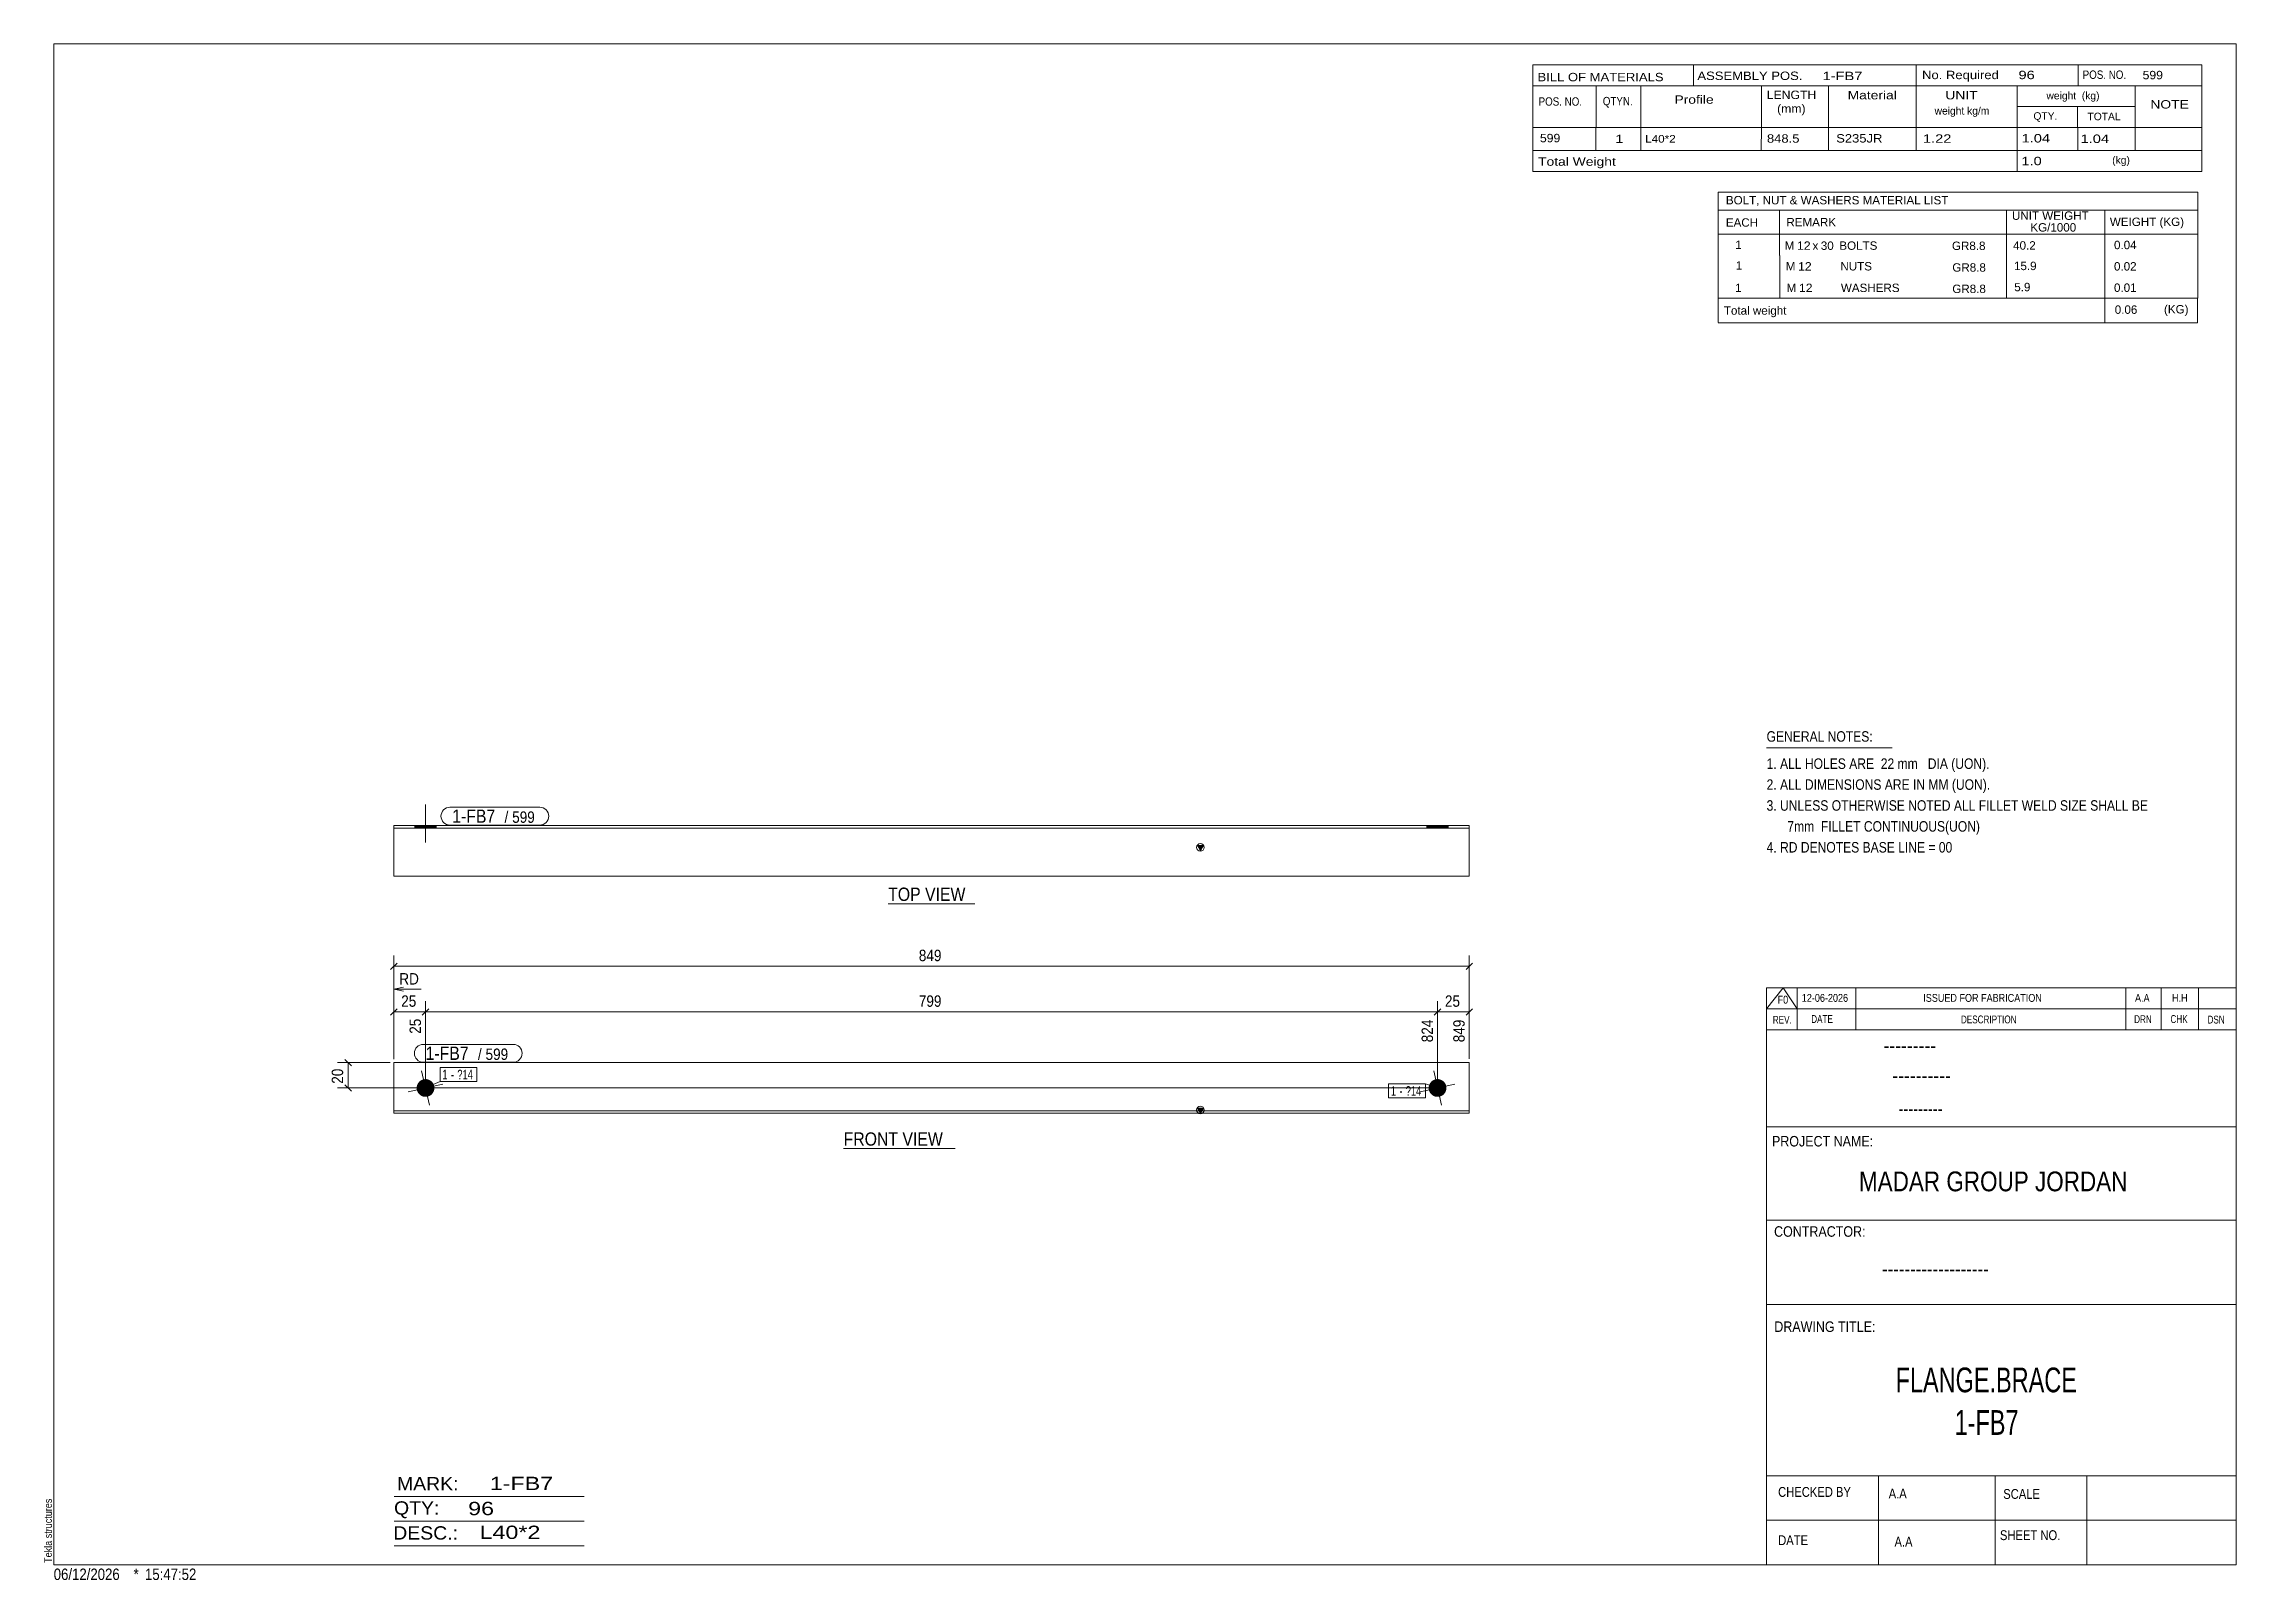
# Model space of a CAD drawing. Header units: millimetres. Extents: x 2 to 579, y 1 to 405.
import ezdxf

# ---------------------------------------------------------------- set-up
doc = ezdxf.new("R2010")
doc.units = ezdxf.units.MM
doc.linetypes.add('XKITLINE00', pattern=[0])
for name, color, linetype, lineweight in [('Bolt', 3, 'Continuous', 0), ('BoltMark', 7, 'Continuous', 0), ('Dimensions', 7, 'Continuous', 0), ('DrawingSheet', 5, 'Continuous', 0), ('OtherObjectType', 7, 'Continuous', 0), ('Part', 2, 'Continuous', 0), ('PartMark', 7, 'Continuous', 0)]:
    doc.layers.add(name, color=color, linetype=linetype, lineweight=lineweight)
doc.styles.add('@ARIAL_UNICODE_MS_BOLD', font='ARIAL.TTF')
doc.styles.add('ARIAL', font='ARIAL.TTF')
doc.styles.add('ARIAL_NARROW', font='ARIALN.TTF')
doc.styles.add('COMIC_SANS_MS_BOLD', font='COMICBD.TTF')
doc.styles.add('SWIS721_EX_BT', font='ARIAL.TTF')
doc.styles.add('SWISSE', font='ARIAL.TTF')

# ---------------------------------------------------------------- blocks, each defined once
blk = doc.blocks.new('*A1')
at = {"layer": 'Bolt'}
blk.add_hatch(color=3, dxfattribs=at).paths.add_polyline_path([(102.33, 132.69), (102.39, 132.7), (102.44, 132.71), (102.5, 132.71), (102.56, 132.72), (102.61, 132.73), (102.67, 132.73), (102.73, 132.73), (102.78, 132.73), (102.84, 132.73), (102.9, 132.73), (102.96, 132.73), (103.01, 132.72), (103.07, 132.71), (103.13, 132.71), (103.18, 132.7), (103.24, 132.69), (103.3, 132.68), (103.35, 132.66), (103.41, 132.65), (103.46, 132.63), (103.52, 132.61), (103.57, 132.6), (103.62, 132.58), (103.68, 132.55), (103.73, 132.53), (103.78, 132.51), (103.83, 132.48), (103.88, 132.46), (103.93, 132.43), (103.98, 132.4), (104.03, 132.37), (104.08, 132.34), (104.13, 132.31), (104.17, 132.27), (104.22, 132.24), (104.26, 132.2), (104.31, 132.16), (104.35, 132.13), (104.39, 132.09), (104.43, 132.05), (104.47, 132.01), (104.51, 131.96), (104.55, 131.92), (104.59, 131.88), (104.62, 131.83), (104.66, 131.79), (104.69, 131.74), (104.72, 131.69), (104.76, 131.65), (104.79, 131.6), (104.81, 131.55), (104.84, 131.5), (104.87, 131.45), (104.89, 131.4), (104.92, 131.34), (104.94, 131.29), (104.96, 131.24), (104.98, 131.18), (105, 131.13), (105.02, 131.07), (105.03, 131.02), (105.05, 130.96), (105.06, 130.91), (105.07, 130.85), (105.08, 130.8), (105.09, 130.74), (105.1, 130.68), (105.11, 130.63), (105.11, 130.57), (105.11, 130.51), (105.12, 130.45), (105.12, 130.4), (105.12, 130.34), (105.11, 130.28), (105.11, 130.23), (105.11, 130.17), (105.1, 130.11), (105.09, 130.06), (105.08, 130), (105.07, 129.94), (105.06, 129.89), (105.05, 129.83), (105.03, 129.78), (105.02, 129.72), (105, 129.67), (104.98, 129.61), (104.96, 129.56), (104.94, 129.5), (104.92, 129.45), (104.89, 129.4), (104.87, 129.35), (104.84, 129.3), (104.81, 129.25), (104.78, 129.2), (104.75, 129.15), (104.72, 129.1), (104.69, 129.05), (104.66, 129.01), (104.62, 128.96), (104.59, 128.92), (104.55, 128.87), (104.51, 128.83), (104.47, 128.79), (104.43, 128.75), (104.39, 128.71), (104.35, 128.67), (104.31, 128.63), (104.26, 128.59), (104.22, 128.56), (104.17, 128.52), (104.13, 128.49), (104.08, 128.46), (104.03, 128.43), (103.98, 128.4), (103.93, 128.37), (103.88, 128.34), (103.83, 128.31), (103.78, 128.29), (103.73, 128.27), (103.68, 128.24), (103.62, 128.22), (103.57, 128.2), (103.51, 128.18), (103.46, 128.17), (103.4, 128.15), (103.35, 128.14), (103.29, 128.12), (103.24, 128.11), (103.18, 128.1), (103.12, 128.09), (103.07, 128.08), (103.01, 128.08), (102.95, 128.07), (102.9, 128.07), (102.84, 128.07), (102.78, 128.07), (102.72, 128.07), (102.67, 128.07), (102.61, 128.07), (102.55, 128.08), (102.5, 128.08), (102.44, 128.09), (102.38, 128.1), (102.33, 128.11), (102.27, 128.12), (102.22, 128.14), (102.16, 128.15), (102.1, 128.17), (102.05, 128.18), (102, 128.2), (101.94, 128.22), (101.89, 128.24), (101.84, 128.27), (101.78, 128.29), (101.73, 128.32), (101.68, 128.34), (101.63, 128.37), (101.58, 128.4), (101.53, 128.43), (101.49, 128.46), (101.44, 128.49), (101.39, 128.53), (101.35, 128.56), (101.3, 128.6), (101.26, 128.63), (101.22, 128.67), (101.17, 128.71), (101.13, 128.75), (101.09, 128.79), (101.05, 128.83), (101.02, 128.88), (100.98, 128.92), (100.94, 128.96), (100.91, 129.01), (100.87, 129.06), (100.84, 129.1), (100.81, 129.15), (100.78, 129.2), (100.75, 129.25), (100.72, 129.3), (100.7, 129.35), (100.67, 129.4), (100.65, 129.45), (100.63, 129.51), (100.61, 129.56), (100.59, 129.61), (100.57, 129.67), (100.55, 129.72), (100.53, 129.78), (100.52, 129.83), (100.51, 129.89), (100.49, 129.94), (100.48, 130), (100.48, 130.06), (100.47, 130.11), (100.46, 130.17), (100.46, 130.23), (100.45, 130.29), (100.45, 130.34), (100.45, 130.4), (100.45, 130.46), (100.45, 130.51), (100.46, 130.57), (100.46, 130.63), (100.47, 130.69), (100.48, 130.74), (100.48, 130.8), (100.5, 130.86), (100.51, 130.91), (100.52, 130.97), (100.53, 131.02), (100.55, 131.08), (100.57, 131.13), (100.59, 131.19), (100.61, 131.24), (100.63, 131.29), (100.65, 131.35), (100.67, 131.4), (100.7, 131.45), (100.73, 131.5), (100.75, 131.55), (100.78, 131.6), (100.81, 131.65), (100.84, 131.7), (100.88, 131.74), (100.91, 131.79), (100.94, 131.84), (100.98, 131.88), (101.02, 131.92), (101.06, 131.97), (101.09, 132.01), (101.13, 132.05), (101.18, 132.09), (101.22, 132.13), (101.26, 132.17), (101.3, 132.2), (101.35, 132.24), (101.39, 132.27), (101.44, 132.31), (101.49, 132.34), (101.54, 132.37), (101.58, 132.4), (101.63, 132.43), (101.68, 132.46), (101.74, 132.48), (101.79, 132.51), (101.84, 132.53), (101.89, 132.56), (101.94, 132.58), (102, 132.6), (102.05, 132.61), (102.11, 132.63), (102.16, 132.65), (102.22, 132.66), (102.27, 132.68)], flags=17)
at = {"layer": 'Bolt', "color": 3, "linetype": 'XKITLINE00', "lineweight": 0}
for p, q in [((103.8, 125.85), (101.76, 134.95)), ((98.23, 129.38), (107.34, 131.42))]:
    blk.add_line(p, q, dxfattribs=at)
blk = doc.blocks.new('*A2')
at = {"layer": 'Bolt'}
blk.add_hatch(color=3, dxfattribs=at).paths.add_polyline_path([(368.5, 132.69), (368.56, 132.7), (368.61, 132.71), (368.67, 132.71), (368.73, 132.72), (368.79, 132.73), (368.84, 132.73), (368.9, 132.73), (368.96, 132.73), (369.01, 132.73), (369.07, 132.73), (369.13, 132.73), (369.19, 132.72), (369.24, 132.71), (369.3, 132.71), (369.36, 132.7), (369.41, 132.69), (369.47, 132.68), (369.52, 132.66), (369.58, 132.65), (369.63, 132.63), (369.69, 132.61), (369.74, 132.6), (369.8, 132.58), (369.85, 132.55), (369.9, 132.53), (369.95, 132.51), (370.01, 132.48), (370.06, 132.46), (370.11, 132.43), (370.16, 132.4), (370.21, 132.37), (370.25, 132.34), (370.3, 132.31), (370.35, 132.27), (370.39, 132.24), (370.44, 132.2), (370.48, 132.16), (370.52, 132.13), (370.57, 132.09), (370.61, 132.05), (370.65, 132.01), (370.69, 131.96), (370.72, 131.92), (370.76, 131.88), (370.8, 131.83), (370.83, 131.79), (370.86, 131.74), (370.9, 131.69), (370.93, 131.65), (370.96, 131.6), (370.99, 131.55), (371.01, 131.5), (371.04, 131.45), (371.07, 131.4), (371.09, 131.34), (371.11, 131.29), (371.13, 131.24), (371.15, 131.18), (371.17, 131.13), (371.19, 131.07), (371.21, 131.02), (371.22, 130.96), (371.23, 130.91), (371.24, 130.85), (371.26, 130.8), (371.26, 130.74), (371.27, 130.68), (371.28, 130.63), (371.28, 130.57), (371.29, 130.51), (371.29, 130.45), (371.29, 130.4), (371.29, 130.34), (371.29, 130.28), (371.28, 130.23), (371.28, 130.17), (371.27, 130.11), (371.26, 130.06), (371.25, 130), (371.24, 129.94), (371.23, 129.89), (371.22, 129.83), (371.2, 129.78), (371.19, 129.72), (371.17, 129.67), (371.15, 129.61), (371.13, 129.56), (371.11, 129.5), (371.09, 129.45), (371.06, 129.4), (371.04, 129.35), (371.01, 129.3), (370.99, 129.25), (370.96, 129.2), (370.93, 129.15), (370.9, 129.1), (370.86, 129.05), (370.83, 129.01), (370.79, 128.96), (370.76, 128.92), (370.72, 128.87), (370.68, 128.83), (370.65, 128.79), (370.61, 128.75), (370.56, 128.71), (370.52, 128.67), (370.48, 128.63), (370.44, 128.59), (370.39, 128.56), (370.34, 128.52), (370.3, 128.49), (370.25, 128.46), (370.2, 128.43), (370.15, 128.4), (370.1, 128.37), (370.05, 128.34), (370, 128.31), (369.95, 128.29), (369.9, 128.27), (369.85, 128.24), (369.79, 128.22), (369.74, 128.2), (369.69, 128.18), (369.63, 128.17), (369.58, 128.15), (369.52, 128.14), (369.47, 128.12), (369.41, 128.11), (369.35, 128.1), (369.3, 128.09), (369.24, 128.08), (369.18, 128.08), (369.13, 128.07), (369.07, 128.07), (369.01, 128.07), (368.95, 128.07), (368.9, 128.07), (368.84, 128.07), (368.78, 128.07), (368.73, 128.08), (368.67, 128.08), (368.61, 128.09), (368.56, 128.1), (368.5, 128.11), (368.44, 128.12), (368.39, 128.14), (368.33, 128.15), (368.28, 128.17), (368.22, 128.18), (368.17, 128.2), (368.12, 128.22), (368.06, 128.24), (368.01, 128.27), (367.96, 128.29), (367.91, 128.32), (367.85, 128.34), (367.8, 128.37), (367.76, 128.4), (367.71, 128.43), (367.66, 128.46), (367.61, 128.49), (367.57, 128.53), (367.52, 128.56), (367.47, 128.6), (367.43, 128.63), (367.39, 128.67), (367.35, 128.71), (367.31, 128.75), (367.27, 128.79), (367.23, 128.83), (367.19, 128.88), (367.15, 128.92), (367.12, 128.96), (367.08, 129.01), (367.05, 129.06), (367.02, 129.1), (366.98, 129.15), (366.95, 129.2), (366.93, 129.25), (366.9, 129.3), (366.87, 129.35), (366.85, 129.4), (366.82, 129.45), (366.8, 129.51), (366.78, 129.56), (366.76, 129.61), (366.74, 129.67), (366.72, 129.72), (366.71, 129.78), (366.69, 129.83), (366.68, 129.89), (366.67, 129.94), (366.66, 130), (366.65, 130.06), (366.64, 130.11), (366.63, 130.17), (366.63, 130.23), (366.63, 130.29), (366.62, 130.34), (366.62, 130.4), (366.62, 130.46), (366.63, 130.51), (366.63, 130.57), (366.63, 130.63), (366.64, 130.69), (366.65, 130.74), (366.66, 130.8), (366.67, 130.86), (366.68, 130.91), (366.69, 130.97), (366.71, 131.02), (366.72, 131.08), (366.74, 131.13), (366.76, 131.19), (366.78, 131.24), (366.8, 131.29), (366.82, 131.35), (366.85, 131.4), (366.87, 131.45), (366.9, 131.5), (366.93, 131.55), (366.96, 131.6), (366.99, 131.65), (367.02, 131.7), (367.05, 131.74), (367.08, 131.79), (367.12, 131.84), (367.15, 131.88), (367.19, 131.92), (367.23, 131.97), (367.27, 132.01), (367.31, 132.05), (367.35, 132.09), (367.39, 132.13), (367.43, 132.17), (367.48, 132.2), (367.52, 132.24), (367.57, 132.27), (367.61, 132.31), (367.66, 132.34), (367.71, 132.37), (367.76, 132.4), (367.81, 132.43), (367.86, 132.46), (367.91, 132.48), (367.96, 132.51), (368.01, 132.53), (368.06, 132.56), (368.12, 132.58), (368.17, 132.6), (368.23, 132.61), (368.28, 132.63), (368.33, 132.65), (368.39, 132.66), (368.45, 132.68)], flags=17)
at = {"layer": 'Bolt', "color": 3, "linetype": 'XKITLINE00', "lineweight": 0}
for p, q in [((369.98, 125.85), (367.94, 134.95)), ((364.4, 129.38), (373.51, 131.42))]:
    blk.add_line(p, q, dxfattribs=at)
blk = doc.blocks.new('*A3')
at = {"layer": 'Part'}
blk.add_hatch(color=2, dxfattribs=at).paths.add_polyline_path([(305.78, 125.13), (307.38, 125.13), (306.58, 123.73)], flags=17)
at = {"layer": 'Part', "color": 2, "linetype": 'XKITLINE00', "lineweight": 0}
for p, q in [((377.29, 137.07), (94.45, 137.07)), ((94.45, 137.07), (94.45, 123.73)), ((377.29, 123.73), (377.29, 137.07)), ((377.29, 124.4), (94.45, 124.4)), ((94.45, 123.73), (377.29, 123.73)), ((306.58, 123.73), (305.78, 125.13)), ((305.78, 125.13), (307.38, 125.13)), ((307.38, 125.13), (306.58, 123.73))]:
    blk.add_line(p, q, dxfattribs=at)
blk.add_circle((306.58, 124.63), 1, dxfattribs=at)
blk = doc.blocks.new('*A4')
at = {"layer": 'Bolt'}
blk.add_hatch(color=3, dxfattribs=at).paths.add_polyline_path([(100, 198.77), (100, 199.43), (105.57, 199.43), (105.57, 198.77)], flags=17)
at = {"layer": 'Bolt', "color": 3, "linetype": 'XKITLINE00', "lineweight": 0}
for p, q in [((102.78, 194.93), (102.78, 204.93)), ((100, 198.77), (100, 199.43)), ((105.57, 198.77), (105.57, 199.43))]:
    blk.add_line(p, q, dxfattribs=at)
blk = doc.blocks.new('*A5')
at = {"layer": 'Bolt'}
blk.add_hatch(color=3, dxfattribs=at).paths.add_polyline_path([(366.17, 198.77), (366.17, 199.43), (371.74, 199.43), (371.74, 198.77)], flags=17)
at = {"layer": 'Bolt', "color": 3, "linetype": 'XKITLINE00', "lineweight": 0}
for p, q in [((366.17, 198.77), (366.17, 199.43)), ((368.96, 198.77), (368.96, 199.43)), ((371.74, 198.77), (371.74, 199.43))]:
    blk.add_line(p, q, dxfattribs=at)
blk = doc.blocks.new('*A6')
at = {"layer": 'Part'}
blk.add_hatch(color=2, dxfattribs=at).paths.add_polyline_path([(305.78, 194.17), (307.38, 194.17), (306.58, 192.77)], flags=17)
at = {"layer": 'Part', "color": 2, "linetype": 'XKITLINE00', "lineweight": 0}
for p, q in [((377.29, 199.43), (94.45, 199.43)), ((94.45, 186.1), (94.45, 199.43)), ((377.29, 198.77), (94.45, 198.77)), ((377.29, 199.43), (377.29, 186.1)), ((306.58, 192.77), (305.78, 194.17)), ((305.78, 194.17), (307.38, 194.17)), ((307.38, 194.17), (306.58, 192.77)), ((377.29, 186.1), (94.45, 186.1))]:
    blk.add_line(p, q, dxfattribs=at)
blk.add_circle((306.58, 193.67), 1, dxfattribs=at)
blk = doc.blocks.new('*A7')
at = {"layer": 'DrawingSheet', "color": 5, "linetype": 'XKITLINE00', "lineweight": 0}
for p, q in [((579, 405), (5, 405)), ((5, 405), (5, 5)), ((579, 5), (579, 405)), ((5, 5), (579, 5))]:
    blk.add_line(p, q, dxfattribs=at)
at = {"layer": 'DrawingSheet', "color": 5, "style": 'ARIAL', "width": 0.85}
blk.add_text('Tekla structures', height=2, rotation=90, dxfattribs=at).set_placement((4.5, 5.5))
blk = doc.blocks.new('*A8')
at = {"layer": 'OtherObjectType', "color": 7, "linetype": 'XKITLINE00', "lineweight": 0}
for p, q in [((442.76, 365.95), (442.75, 354.95)), ((442.76, 365.95), (568.88, 365.95)), ((568.88, 365.95), (568.88, 354.95)), ((442.75, 361.3), (568.88, 361.3)), ((458.87, 361.31), (458.87, 354.95)), ((518.57, 361.31), (518.57, 354.95)), ((544.47, 361.29), (544.47, 354.95)), ((442.76, 354.92), (442.76, 349.42)), ((442.77, 354.95), (568.88, 354.95)), ((458.92, 354.95), (458.92, 349.33)), ((518.57, 354.95), (518.57, 349.33)), ((544.5, 354.95), (544.5, 349.45)), ((568.88, 354.95), (568.88, 349.45)), ((442.79, 349.33), (442.79, 343.72)), ((458.95, 349.33), (458.95, 343.71)), ((518.57, 349.33), (518.57, 343.71)), ((544.5, 349.33), (544.5, 343.83)), ((568.88, 349.33), (568.88, 343.83)), ((442.79, 343.7), (442.79, 338.13)), ((458.95, 343.71), (458.95, 338.09)), ((518.57, 343.71), (518.57, 338.09)), ((544.5, 343.71), (544.5, 338.1)), ((568.88, 343.71), (568.88, 338.1)), ((568.88, 338.1), (442.75, 338.13)), ((442.78, 338.09), (442.78, 331.69)), ((442.85, 338.09), (568.87, 338.09)), ((544.5, 338.06), (544.5, 331.64)), ((568.87, 338.06), (568.87, 331.65)), ((442.77, 331.65), (568.87, 331.65))]:
    blk.add_line(p, q, dxfattribs=at)
at = {"layer": 'OtherObjectType', "color": 7, "style": 'ARIAL_NARROW'}
for s, width, p in [('BOLT, NUT & WASHERS MATERIAL LIST', 1.211571, (444.79, 362.79)), ('EACH', 1.211571, (444.78, 356.92)), ('REMARK', 1.211571, (460.7, 357.01)), ('UNIT WEIGHT', 1.211571, (520.03, 358.72)), (' KG/1000', 1.211571, (524.02, 355.63)), ('WEIGHT (KG)', 1.211571, (545.78, 357.1)), ('1', 1.211571, (447.26, 351.05)), ('M', 1.211571, (460.26, 350.85)), ('12', 1.275, (463.5, 350.83)), ('x', 1.211571, (467.58, 350.83)), ('30', 1.211571, (469.76, 350.82)), ('BOLTS', 1.211571, (474.63, 350.84)), ('GR8.8', 1.211571, (504.25, 350.79)), ('40.2', 1.211571, (520.34, 350.88)), ('0.04', 1.211571, (546.87, 351.01)), ('1', 1.211571, (447.4, 345.61)), ('M', 1.211571, (460.54, 345.41)), ('12', 1.275, (463.78, 345.39)), ('NUTS', 1.211571, (474.91, 345.41)), ('GR8.8', 1.211571, (504.35, 345.09)), ('15.9', 1.211571, (520.56, 345.5)), ('0.02', 1.211571, (546.87, 345.39)), ('1', 1.211571, (447.24, 339.74)), ('M', 1.211571, (460.76, 339.74)), ('12', 1.275, (464, 339.72)), ('WASHERS', 1.211571, (475.04, 339.73)), ('GR8.8', 1.211571, (504.35, 339.47)), ('5.9', 1.211571, (520.64, 339.94)), ('0.01', 1.211571, (546.87, 339.78)), ('Total weight', 1.211571, (444.26, 333.77)), ('0.06', 1.211571, (547.07, 334)), ('(KG)', 1.211571, (560.02, 334.1))]:
    blk.add_text(s, height=2.2, dxfattribs=dict(at, width=width)).set_placement(p)
blk = doc.blocks.new('*A9')
at = {"layer": 'OtherObjectType', "color": 7, "linetype": 'XKITLINE00', "lineweight": 0}
blk.add_line((455.5, 219.82), (488.5, 219.82), dxfattribs=at)
at = {"layer": 'OtherObjectType', "color": 7, "style": 'ARIAL_NARROW', "width": 1.008832}
for s, p in [('GENERAL NOTES:', (455.5, 221.47)), ('1. ALL HOLES ARE  22 mm   DIA (UON).', (455.5, 214.32)), ('2. ALL DIMENSIONS ARE IN MM (UON).', (455.5, 208.82)), ('3. UNLESS OTHERWISE NOTED ALL FILLET WELD SIZE SHALL BE', (455.5, 203.32)), ('7mm  FILLET CONTINUOUS(UON)', (460.95, 197.82)), ('4. RD DENOTES BASE LINE = 00', (455.5, 192.32))]:
    blk.add_text(s, height=2.75, dxfattribs=at).set_placement(p)
blk = doc.blocks.new('*A10')
at = {"layer": 'OtherObjectType', "color": 7, "linetype": 'XKITLINE00', "lineweight": 0}
for p, q in [((455.5, 156.76), (579, 156.76)), ((455.5, 151.21), (459.82, 156.76)), ((455.5, 151.21), (455.5, 156.76)), ((459.82, 156.76), (463.53, 151.21)), ((463.53, 151.21), (463.53, 156.76)), ((478.97, 151.21), (478.97, 156.76)), ((549.98, 151.21), (549.98, 156.76)), ((559.24, 151.21), (559.24, 156.76)), ((569.12, 151.21), (569.12, 156.76)), ((579, 151.21), (579, 156.76)), ((455.5, 151.21), (579, 151.21)), ((455.5, 145.65), (455.5, 151.21)), ((459.21, 151.21), (579, 151.21)), ((463.53, 145.65), (463.53, 151.21)), ((478.97, 145.65), (478.97, 151.21)), ((549.98, 145.65), (549.98, 151.21)), ((559.24, 145.65), (559.24, 151.21)), ((569.12, 145.65), (569.12, 151.21)), ((579, 145.65), (579, 151.21))]:
    blk.add_line(p, q, dxfattribs=at)
at = {"layer": 'OtherObjectType', "color": 7, "style": 'ARIAL_NARROW'}
for s, height, width, p in [('F0', 2.058, 1.008832, (458.4, 152.59)), ('12-06-2026', 2.058, 1.008832, (464.76, 153.06)), ('ISSUED FOR FABRICATION', 2.0583, 1.008832, (496.71, 153.06)), ('A.A', 2.058, 1.008832, (552.4, 153.06)), ('H.H', 2.058, 1.008832, (562.13, 153.06)), ('REV.', 2.058, 0.907949, (457.13, 147.31)), ('DATE', 2.058, 0.907949, (467.23, 147.5)), ('DESCRIPTION', 2.0583, 0.907949, (506.61, 147.39)), ('DRN', 2.058, 0.907949, (552.17, 147.47)), ('CHK', 2.058, 0.907949, (561.72, 147.5)), ('DSN', 2.058, 0.907949, (571.47, 147.35))]:
    blk.add_text(s, height=height, dxfattribs=dict(at, width=width)).set_placement(p)
blk = doc.blocks.new('*A11')
at = {"layer": 'OtherObjectType', "color": 6, "linetype": 'XKITLINE00', "lineweight": 0}
for p, q in [((94.5, 23), (144.5, 23)), ((94.5, 16.5), (144.5, 16.5)), ((94.5, 10), (144.5, 10))]:
    blk.add_line(p, q, dxfattribs=at)
at = {"layer": 'OtherObjectType', "color": 6, "style": 'ARIAL_NARROW'}
for s, width, p in [('MARK:', 1.275, (95.27, 24.58)), ('1-FB7', 1.525501, (119.69, 24.65)), ('QTY:', 1.275, (94.5, 18.19)), ('96', 1.525501, (113.99, 18.05)), ('DESC.:', 1.275, (94.29, 11.63)), ('L40*2', 1.525501, (117, 11.79))]:
    blk.add_text(s, height=3.5, dxfattribs=dict(at, width=width)).set_placement(p)
blk = doc.blocks.new('*A12')
at = {"layer": 'OtherObjectType', "color": 2, "linetype": 'XKITLINE00', "lineweight": 0}
for p, q in [((455.5, 145.65), (579, 145.65)), ((455.5, 5), (455.5, 145.64)), ((578.98, 145.64), (579, 5)), ((579, 120.14), (455.5, 120.14)), ((455.5, 95.63), (579, 95.63)), ((579, 73.49), (455.5, 73.49)), ((579, 28.4), (455.5, 28.4)), ((484.94, 28.4), (484.94, 5)), ((515.62, 5), (515.62, 28.4)), ((539.75, 5), (539.75, 28.4)), ((579, 16.7), (455.5, 16.7)), ((579, 5), (455.5, 5))]:
    blk.add_line(p, q, dxfattribs=at)
at = {"layer": 'OtherObjectType', "color": 4, "style": '@ARIAL_UNICODE_MS_BOLD', "width": 0.85}
blk.add_text('---------', height=3.9, dxfattribs=at).set_placement((486.23, 139.59))
at = {"layer": 'OtherObjectType', "color": 7, "style": 'ARIAL', "width": 0.85}
for s, height, p in [('----------', 3.9, (488.56, 131.77)), ('---------', 3.25, (490.21, 123.31))]:
    blk.add_text(s, height=height, dxfattribs=at).set_placement(p)
at = {"layer": 'OtherObjectType', "color": 3, "width": 0.85}
for s, style, p in [('PROJECT NAME:', 'SWIS721_EX_BT', (456.92, 115.01)), ('CONTRACTOR:', 'SWISSE', (457.47, 91.27)), ('DRAWING TITLE:', 'SWIS721_EX_BT', (457.53, 66.24))]:
    blk.add_text(s, height=2.7618, dxfattribs=dict(at, style=style)).set_placement(p)
at = {"layer": 'OtherObjectType', "color": 7, "width": 0.85}
for s, height, p in [('MADAR GROUP JORDAN', 5.2, (479.79, 103.23)), ('CHECKED BY', 2.592, (458.53, 22.86)), ('A.A', 2.592, (487.61, 22.45)), ('SCALE', 2.592, (517.74, 22.33)), ('DATE', 2.592, (458.54, 10.16)), ('A.A', 2.592, (489.14, 9.76)), ('SHEET NO.', 2.592, (516.87, 11.49))]:
    blk.add_text(s, height=height, dxfattribs=at).set_placement(p)
at = {"layer": 'OtherObjectType', "color": 1}
for s, height, style, width, p in [('-------------------', 3.9, 'COMIC_SANS_MS_BOLD', 0.85, (485.87, 80.86)), ('FLANGE.BRACE', 6.5, 'ARIAL', 0.68, (489.43, 50.37)), ('1-FB7', 6.5, 'ARIAL', 0.68, (504.95, 39.17))]:
    blk.add_text(s, height=height, dxfattribs=dict(at, style=style, width=width)).set_placement(p)
blk = doc.blocks.new('*A13')
at = {"layer": 'OtherObjectType', "color": 7, "linetype": 'XKITLINE00', "lineweight": 0}
for p, q in [((393.98, 399.5), (569.98, 399.5)), ((393.98, 399.5), (393.98, 388.5)), ((436.26, 399.42), (436.26, 393.87)), ((494.85, 394), (494.85, 399.5)), ((537.43, 393.96), (537.43, 399.42)), ((569.98, 394), (569.98, 399.5)), ((393.98, 394), (569.98, 394)), ((410.64, 394), (410.64, 383)), ((422.4, 393.98), (422.4, 383.03)), ((454.12, 393.99), (454.13, 383)), ((471.78, 393.98), (471.78, 383)), ((494.85, 393.98), (494.85, 383)), ((521.43, 394), (521.43, 383)), ((552.42, 394), (552.42, 383)), ((569.98, 394), (569.98, 388.5)), ((393.98, 388.5), (393.98, 383)), ((521.45, 388.52), (552.45, 388.52)), ((537.28, 388.52), (537.28, 383)), ((569.98, 388.5), (569.98, 383)), ((393.98, 383), (569.98, 383)), ((393.98, 383), (393.98, 376.95)), ((410.63, 383), (410.63, 376.95)), ((422.44, 382.99), (422.44, 376.95)), ((454.12, 383), (454.11, 376.95)), ((471.79, 383), (471.79, 376.95)), ((494.87, 383), (494.87, 376.95)), ((521.44, 383), (521.44, 376.95)), ((537.33, 382.95), (537.33, 376.95)), ((552.43, 383), (552.43, 376.95)), ((569.98, 383), (569.98, 376.95)), ((393.98, 376.95), (569.98, 376.95)), ((393.98, 376.95), (393.98, 371.45)), ((521.44, 376.95), (521.44, 371.45)), ((569.98, 376.95), (569.98, 371.45)), ((393.98, 371.45), (569.98, 371.45))]:
    blk.add_line(p, q, dxfattribs=at)
at = {"layer": 'OtherObjectType', "color": 7, "style": 'ARIAL_NARROW'}
for s, height, width, p in [('No. Required', 2.2, 1.36, (496.39, 395.72)), ('96', 2.2, 1.525501, (521.75, 395.72)), ('POS. NO.', 2.2, 1.02, (538.63, 395.79)), ('599', 2.2, 1.270501, (554.4, 395.69)), ('BILL OF MATERIALS', 2.2, 1.36, (395.25, 395.16)), ('ASSEMBLY POS.', 2.2, 1.36, (437.3, 395.5)), ('LENGTH', 2.2, 1.275, (455.54, 390.49)), ('1-FB7', 2.2, 1.525501, (470.23, 395.46)), ('Material', 2.2, 1.445, (476.81, 390.41)), ('UNIT', 2.2, 1.445, (502.52, 390.4)), ('weight  (kg)', 1.98, 1.19, (529.11, 390.39)), ('POS. NO.', 2.2, 1.02, (395.53, 388.74)), ('QTYN.', 2.2, 1.02, (412.42, 388.84)), ('Profile', 2.2, 1.445, (431.26, 389.25)), ('(mm)', 2.2, 1.275, (458.26, 386.86)), ('weight kg/m', 1.98, 1.19, (499.69, 386.4)), ('QTY.', 1.98, 1.19, (525.68, 385.03)), ('TOTAL', 1.98, 1.19, (539.9, 384.91)), ('NOTE', 2.2, 1.445, (556.44, 387.99)), ('599', 2.2, 1.270501, (395.89, 379.12)), ('1', 2.2, 1.525501, (415.71, 378.91)), ('L40*2', 1.98, 1.355501, (423.56, 379.04)), ('848.5', 2.2, 1.355501, (455.59, 379.01)), ('S235JR', 2.2, 1.355501, (473.81, 379.05)), ('1.22', 2.2, 1.525501, (496.62, 378.99)), ('1.04', 2.2, 1.525501, (522.57, 379.07)), ('1.04', 2.2, 1.525501, (538.08, 378.94)), ('Total Weight', 2.2, 1.445, (395.4, 372.94)), ('1.0', 2.2, 1.525501, (522.52, 373.09)), ('(kg)', 1.98, 1.19, (546.4, 373.46))]:
    blk.add_text(s, height=height, dxfattribs=dict(at, width=width)).set_placement(p)
blk = doc.blocks.new('*A14')
at = {"layer": 'OtherObjectType', "color": 7, "style": 'ARIAL_NARROW', "width": 1.008832}
for s, p in [('06/12/2026', (4.99, 1)), ('*', (26, 1)), ('15:47:52', (29, 1))]:
    blk.add_text(s, height=3, dxfattribs=at).set_placement(p)
blk = doc.blocks.new('*A15')
at = {"layer": 'Dimensions', "color": 7, "linetype": 'XKITLINE00', "lineweight": 0}
for p, q in [((93.45, 137.07), (79.6, 137.07)), ((81.6, 137.91), (83.3, 136.22)), ((82.45, 130.4), (82.45, 137.07)), ((367.96, 130.4), (79.6, 130.4)), ((81.6, 131.25), (83.3, 129.55))]:
    blk.add_line(p, q, dxfattribs=at)
at = {"layer": 'Dimensions', "color": 3}
for p in [(82.45, 137.07), (82.45, 130.4)]:
    blk.add_point(p, dxfattribs=at)
at = {"layer": 'Dimensions', "color": 3, "style": 'ARIAL', "width": 0.85}
blk.add_text('20', height=3, rotation=90.00021, dxfattribs=at).set_placement((81.1, 131.51))
blk = doc.blocks.new('*A16')
at = {"layer": 'Dimensions', "color": 7, "linetype": 'XKITLINE00', "lineweight": 0}
for p, q in [((95.3, 163.25), (93.6, 161.55)), ((94.45, 138.07), (94.45, 165.25)), ((94.45, 162.4), (377.29, 162.4)), ((378.14, 163.25), (376.44, 161.55)), ((377.29, 138.07), (377.29, 165.25))]:
    blk.add_line(p, q, dxfattribs=at)
at = {"layer": 'Dimensions', "color": 3}
for p in [(94.45, 162.4), (377.29, 162.4)]:
    blk.add_point(p, dxfattribs=at)
at = {"layer": 'Dimensions', "color": 3, "style": 'ARIAL', "width": 0.85}
blk.add_text('849', height=3, dxfattribs=at).set_placement((232.53, 163.75))
blk = doc.blocks.new('*A17')
at = {"layer": 'Dimensions', "color": 7, "linetype": 'XKITLINE00', "lineweight": 0}
for p, q in [((94.45, 138.01), (94.45, 160.65)), ((96.95, 156.9), (94.45, 156.4)), ((96.95, 155.9), (94.45, 156.4)), ((101.67, 156.4), (94.45, 156.4)), ((95.3, 151.25), (93.6, 149.55)), ((94.45, 138.07), (94.45, 153.25)), ((94.45, 150.4), (102.78, 150.4)), ((103.63, 151.25), (101.93, 149.55)), ((102.78, 131.4), (102.78, 153.25))]:
    blk.add_line(p, q, dxfattribs=at)
at = {"layer": 'Dimensions', "color": 7}
blk.add_point((94.45, 156.4), dxfattribs=at)
at = {"layer": 'Dimensions', "color": 3}
for p in [(94.45, 150.4), (102.78, 150.4)]:
    blk.add_point(p, dxfattribs=at)
at = {"layer": 'Dimensions', "color": 3, "style": 'ARIAL', "width": 0.85}
for s, p in [('RD', (95.89, 157.6)), ('25', (96.39, 151.75))]:
    blk.add_text(s, height=3, dxfattribs=at).set_placement(p)
blk.add_text('25', height=3, rotation=90.00021, dxfattribs=at).set_placement((101.58, 144.65))
blk = doc.blocks.new('*A18')
at = {"layer": 'Dimensions', "color": 7, "linetype": 'XKITLINE00', "lineweight": 0}
for p, q in [((103.63, 151.25), (101.93, 149.55)), ((102.78, 131.4), (102.78, 153.25)), ((102.78, 150.4), (368.96, 150.4)), ((369.8, 151.25), (368.11, 149.55)), ((368.96, 131.4), (368.96, 153.25))]:
    blk.add_line(p, q, dxfattribs=at)
at = {"layer": 'Dimensions', "color": 3}
for p in [(102.78, 150.4), (368.96, 150.4)]:
    blk.add_point(p, dxfattribs=at)
at = {"layer": 'Dimensions', "color": 3, "style": 'ARIAL', "width": 0.85}
blk.add_text('799', height=3, dxfattribs=at).set_placement((232.53, 151.75))
blk.add_text('824', height=3, rotation=90.00021, dxfattribs=at).set_placement((367.76, 142.42))
blk = doc.blocks.new('*A19')
at = {"layer": 'Dimensions', "color": 7, "linetype": 'XKITLINE00', "lineweight": 0}
for p, q in [((369.8, 151.25), (368.11, 149.55)), ((368.96, 131.4), (368.96, 153.25)), ((368.96, 150.4), (377.29, 150.4)), ((378.14, 151.25), (376.44, 149.55)), ((377.29, 138.07), (377.29, 153.25))]:
    blk.add_line(p, q, dxfattribs=at)
at = {"layer": 'Dimensions', "color": 3}
for p in [(368.96, 150.4), (377.29, 150.4)]:
    blk.add_point(p, dxfattribs=at)
at = {"layer": 'Dimensions', "color": 3, "style": 'ARIAL', "width": 0.85}
blk.add_text('25', height=3, dxfattribs=at).set_placement((370.9, 151.75))
blk.add_text('849', height=3, rotation=90.00021, dxfattribs=at).set_placement((376.09, 142.42))
blk = doc.blocks.new('*A20')
at = {"layer": 'BoltMark', "color": 7, "linetype": 'XKITLINE00', "lineweight": 0}
for p, q in [((356.07, 131.47), (365.75, 131.47)), ((356.07, 127.77), (356.07, 131.47)), ((356.07, 127.77), (365.75, 127.77)), ((365.75, 127.77), (365.75, 131.47)), ((368.96, 130.4), (365.75, 131.47))]:
    blk.add_line(p, q, dxfattribs=at)
at = {"layer": 'BoltMark', "color": 3, "style": 'ARIAL_NARROW', "width": 0.85}
for s, p in [('1', (356.67, 128.37)), ('-', (358.94, 128.37)), ('?14', (360.59, 128.37))]:
    blk.add_text(s, height=2.5, dxfattribs=at).set_placement(p)
blk = doc.blocks.new('*A21')
at = {"layer": 'BoltMark', "color": 7, "linetype": 'XKITLINE00', "lineweight": 0}
for p, q in [((106.62, 135.78), (116.31, 135.78)), ((106.62, 132.08), (106.62, 135.78)), ((116.31, 132.08), (116.31, 135.78)), ((102.78, 130.4), (106.62, 132.08)), ((106.62, 132.08), (116.31, 132.08))]:
    blk.add_line(p, q, dxfattribs=at)
at = {"layer": 'BoltMark', "color": 3, "style": 'ARIAL_NARROW', "width": 0.85}
for s, p in [('1', (107.22, 132.68)), ('-', (109.49, 132.68)), ('?14', (111.15, 132.68))]:
    blk.add_text(s, height=2.5, dxfattribs=at).set_placement(p)
blk = doc.blocks.new('*A22')
at = {"layer": 'PartMark', "color": 7, "linetype": 'XKITLINE00', "lineweight": 0}
for p, q in [((102.2, 141.87), (125.85, 141.87)), ((102.2, 137.17), (125.85, 137.17))]:
    blk.add_line(p, q, dxfattribs=at)
for centre, start, end in [((102.2, 139.52), 90, 270), ((125.85, 139.52), 270, 90)]:
    blk.add_arc(centre, 2.35, start, end, dxfattribs=at)
at = {"layer": 'PartMark', "color": 1, "style": 'ARIAL', "width": 0.85}
blk.add_text('1-FB7', height=3.5, dxfattribs=at).set_placement((102.8, 137.77))
at = {"layer": 'PartMark', "color": 3, "style": 'ARIAL', "width": 0.85}
for s, p in [('/', (116.56, 137.77)), ('599', (118.57, 137.77))]:
    blk.add_text(s, height=3, dxfattribs=at).set_placement(p)
blk = doc.blocks.new('*A23')
at = {"layer": 'OtherObjectType', "color": 7, "linetype": 'XKITLINE00', "lineweight": 0}
blk.add_line((212.75, 114.48), (242.04, 114.48), dxfattribs=at)
at = {"layer": 'OtherObjectType', "color": 7, "style": 'ARIAL', "width": 0.85}
blk.add_text('FRONT VIEW', height=3.5, dxfattribs=at).set_placement((212.75, 115.23))
blk = doc.blocks.new('*A24')
at = {"layer": 'PartMark', "color": 7, "linetype": 'XKITLINE00', "lineweight": 0}
for p, q in [((109.2, 204.23), (132.85, 204.23)), ((109.2, 199.53), (132.85, 199.53))]:
    blk.add_line(p, q, dxfattribs=at)
for centre, start, end in [((109.2, 201.88), 90, 270), ((132.85, 201.88), 270, 90)]:
    blk.add_arc(centre, 2.35, start, end, dxfattribs=at)
at = {"layer": 'PartMark', "color": 1, "style": 'ARIAL', "width": 0.85}
blk.add_text('1-FB7', height=3.5, dxfattribs=at).set_placement((109.8, 200.13))
at = {"layer": 'PartMark', "color": 3, "style": 'ARIAL', "width": 0.85}
for s, p in [('/', (123.56, 200.13)), ('599', (125.57, 200.13))]:
    blk.add_text(s, height=3, dxfattribs=at).set_placement(p)
blk = doc.blocks.new('*A25')
at = {"layer": 'OtherObjectType', "color": 7, "linetype": 'XKITLINE00', "lineweight": 0}
blk.add_line((224.46, 178.85), (247.28, 178.85), dxfattribs=at)
at = {"layer": 'OtherObjectType', "color": 7, "style": 'ARIAL', "width": 0.85}
blk.add_text('TOP VIEW', height=3.5, dxfattribs=at).set_placement((224.46, 179.6))

msp = doc.modelspace()

# ---------------------------------------------------------------- block references
at = {"lineweight": 0}
for name in ['*A7', '*A13', '*A8', '*A9', '*A4', '*A24', '*A5', '*A25', '*A16', '*A17', '*A10', '*A18', '*A19', '*A12', '*A22', '*A15', '*A1', '*A21', '*A2', '*A20', '*A23', '*A11', '*A14']:
    msp.add_blockref(name, (0, 0), dxfattribs=at)
at = {"layer": 'Part', "lineweight": 0}
for name in ['*A6', '*A3']:
    msp.add_blockref(name, (0, 0), dxfattribs=at)

doc.saveas('drawing.dxf')
